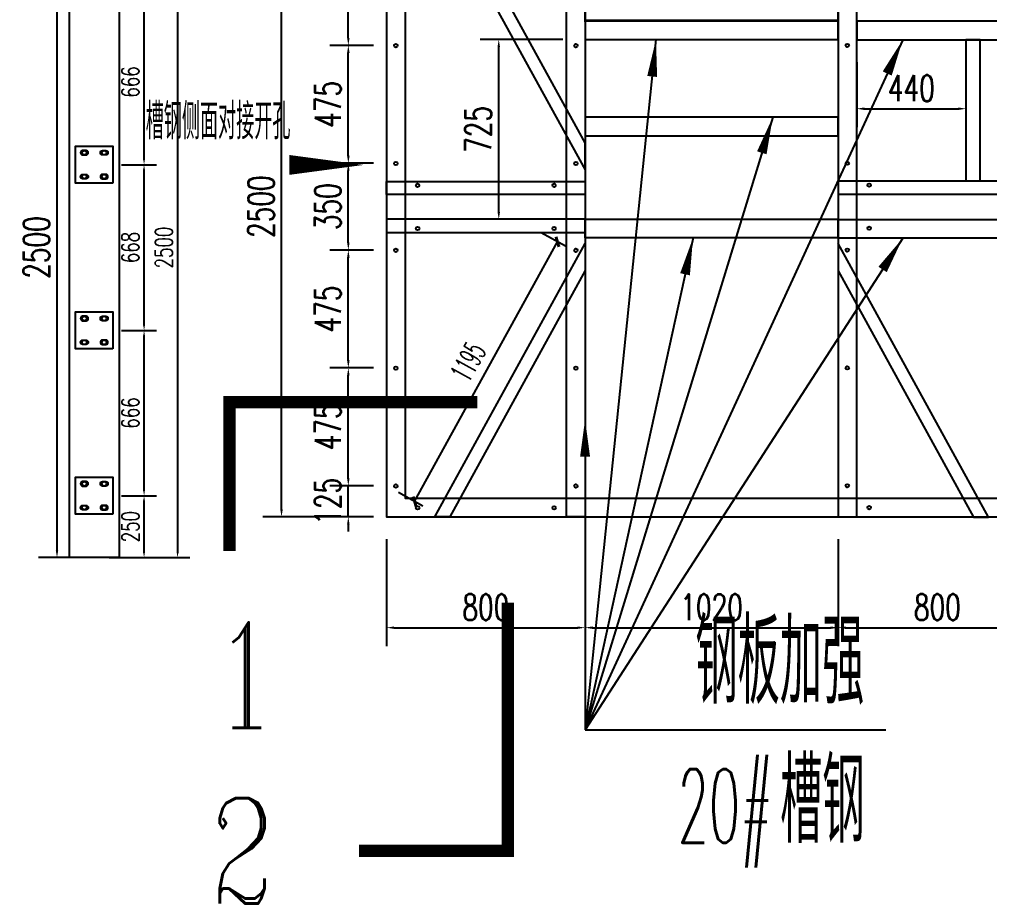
# Model space of a CAD drawing. Header units: millimetres. Extents: x -1443632 to -1307761, y 1430256 to 1527696.
# Drawn here: x -1385595 to -1381684, y 1469600 to 1473164 of the extents above; entities that cross this region are included whole.
import ezdxf

# ---------------------------------------------------------------- set-up
doc = ezdxf.new("R2010")
doc.units = ezdxf.units.MM
doc.header["$LTSCALE"] = 10
doc.layers.get('0').update_dxf_attribs({"linetype": 'CONTINUOUS'})
doc.layers.get('DEFPOINTS').update_dxf_attribs({"linetype": 'CONTINUOUS'})
for name, color, linetype in [('PUB_TEXT', 7, 'CONTINUOUS'), ('W-PLASTIC_RAILINGS塑木栏杆', 6, 'CONTINUOUS'), ('W-STEEL_FRAME钢架', 3, 'CONTINUOUS'), ('W-STEEL_KEEL钢龙骨', 5, 'CONTINUOUS')]:
    doc.layers.add(name, color=color, linetype=linetype)
doc.styles.add('_TCH_DIM', font='SIMPLEX.shx', dxfattribs={"width": 0.7, "bigfont": 'GBCBIG.shx'})
doc.styles.add('_TCH_DIM_T3', font='SIMPLEX.shx', dxfattribs={"width": 0.494118, "bigfont": 'GBCBIG.shx'})
doc.styles.add('_TCH_LABEL', font='COMPLEX', dxfattribs={"bigfont": 'GBCBIG'})
doc.styles.add('STANDARD_T3', font='simplex.shx', dxfattribs={"width": 0.7, "bigfont": 'gbcbig.shx'})
doc.dimstyles.new('_TCH_ARCH&&30', dxfattribs={"dimtxt": 89.25, "dimasz": 30, "dimexe": 75, "dimexo": 90, "dimgap": 37.875, "dimtad": 1, "dimdec": 0, "dimzin": 0, "dimdsep": 46, "dimtxsty": '_TCH_DIM_T3', "dimblk": 'ARCHTICK', "dimcen": 0.09, "dimclrt": 7, "dimazin": 2, "dimtfac": 1, "dimtdec": 0, "dimtix": 1, "dimtmove": 2, "dimatfit": 3, "dimfxl": 0, "dimtolj": 1, "dimtzin": 0, "dimarcsym": 0})
doc.dimstyles.new('W&&20', dxfattribs={"dimtxt": 70, "dimasz": 20, "dimexe": 50, "dimexo": 60, "dimgap": 20, "dimtad": 1, "dimdec": 0, "dimzin": 0, "dimdsep": 46, "dimtxsty": 'STANDARD_T3', "dimcen": 0.09, "dimclrd": 1, "dimclre": 1, "dimclrt": 7, "dimazin": 2, "dimtfac": 1, "dimtdec": 0, "dimtix": 1, "dimtmove": 2, "dimatfit": 3, "dimfxl": 0, "dimtolj": 1, "dimtzin": 0, "dimarcsym": 0})
doc.dimstyles.new('W&&30', dxfattribs={"dimtxt": 105, "dimasz": 30, "dimexe": 75, "dimexo": 90, "dimgap": 30, "dimtad": 1, "dimdec": 0, "dimzin": 0, "dimdsep": 46, "dimtxsty": 'STANDARD_T3', "dimcen": 0.09, "dimclrd": 1, "dimclre": 1, "dimclrt": 7, "dimazin": 2, "dimtfac": 1, "dimtdec": 0, "dimtix": 1, "dimtmove": 2, "dimatfit": 3, "dimfxl": 0, "dimtolj": 1, "dimtzin": 0, "dimarcsym": 0})

# ---------------------------------------------------------------- blocks, each defined once
blk = doc.blocks.new('*D138')
at = {"layer": 'DEFPOINTS', "color": 0, "transparency": 16777216}
for p in [(-1384269.1, 1471284.4), (-1384077.8, 1471284.4), (-1384077.9, 1471159.4)]:
    blk.add_point(p, dxfattribs=at)
at = {"layer": 'W-STEEL_FRAME钢架', "color": 1, "lineweight": -2, "transparency": 16777216}
for p, q in [((-1384269.1, 1471314.4), (-1384269.1, 1471344.4)), ((-1384167.8, 1471284.4), (-1384344.1, 1471284.4)), ((-1384269.1, 1471159.4), (-1384269.1, 1471284.4)), ((-1384167.9, 1471159.4), (-1384344.1, 1471159.4)), ((-1384269.1, 1471129.4), (-1384269.1, 1471099.4))]:
    blk.add_line(p, q, dxfattribs=at)
at = {"layer": 'W-STEEL_FRAME钢架', "color": 1, "transparency": 16777216}
for points in [[(-1384274.1, 1471314.4), (-1384264.1, 1471314.4), (-1384269.1, 1471284.4)], [(-1384274.1, 1471129.4), (-1384264.1, 1471129.4), (-1384269.1, 1471159.4)]]:
    blk.add_solid(points, dxfattribs=at)
at = {"layer": 'W-STEEL_FRAME钢架', "color": 7, "transparency": 16777216, "insert": (-1384351.6, 1471221.9), "char_height": 105, "attachment_point": 5, "rotation": 90, "style": 'STANDARD_T3'}
blk.add_mtext('\\A1;125', dxfattribs=at)
blk = doc.blocks.new('*D139')
at = {"layer": 'DEFPOINTS', "color": 0, "transparency": 16777216}
for p in [(-1384269.1, 1471759.4), (-1384077.8, 1471759.4), (-1384077.8, 1471284.4)]:
    blk.add_point(p, dxfattribs=at)
at = {"layer": 'W-STEEL_FRAME钢架', "color": 1, "lineweight": -2, "transparency": 16777216}
for p, q in [((-1384167.8, 1471759.4), (-1384344.1, 1471759.4)), ((-1384269.1, 1471314.4), (-1384269.1, 1471729.4)), ((-1384167.8, 1471284.4), (-1384344.1, 1471284.4))]:
    blk.add_line(p, q, dxfattribs=at)
at = {"layer": 'W-STEEL_FRAME钢架', "color": 1, "transparency": 16777216}
for points in [[(-1384274.1, 1471729.4), (-1384264.1, 1471729.4), (-1384269.1, 1471759.4)], [(-1384274.1, 1471314.4), (-1384264.1, 1471314.4), (-1384269.1, 1471284.4)]]:
    blk.add_solid(points, dxfattribs=at)
at = {"layer": 'W-STEEL_FRAME钢架', "color": 7, "transparency": 16777216, "insert": (-1384351.6, 1471521.9), "char_height": 105, "attachment_point": 5, "rotation": 90, "style": 'STANDARD_T3'}
blk.add_mtext('\\A1;475', dxfattribs=at)
blk = doc.blocks.new('*D140')
at = {"layer": 'DEFPOINTS', "color": 0, "transparency": 16777216}
for p in [(-1384269.1, 1472234.4), (-1384077.8, 1472234.4), (-1384077.8, 1471759.4)]:
    blk.add_point(p, dxfattribs=at)
at = {"layer": 'W-STEEL_FRAME钢架', "color": 1, "lineweight": -2, "transparency": 16777216}
for p, q in [((-1384167.8, 1472234.4), (-1384344.1, 1472234.4)), ((-1384269.1, 1471789.4), (-1384269.1, 1472204.4)), ((-1384167.8, 1471759.4), (-1384344.1, 1471759.4))]:
    blk.add_line(p, q, dxfattribs=at)
at = {"layer": 'W-STEEL_FRAME钢架', "color": 1, "transparency": 16777216}
for points in [[(-1384274.1, 1472204.4), (-1384264.1, 1472204.4), (-1384269.1, 1472234.4)], [(-1384274.1, 1471789.4), (-1384264.1, 1471789.4), (-1384269.1, 1471759.4)]]:
    blk.add_solid(points, dxfattribs=at)
at = {"layer": 'W-STEEL_FRAME钢架', "color": 7, "transparency": 16777216, "insert": (-1384351.6, 1471996.9), "char_height": 105, "attachment_point": 5, "rotation": 90, "style": 'STANDARD_T3'}
blk.add_mtext('\\A1;475', dxfattribs=at)
blk = doc.blocks.new('*D141')
at = {"layer": 'DEFPOINTS', "color": 0, "transparency": 16777216}
for p in [(-1384269.1, 1472584.4), (-1384077.8, 1472584.4), (-1384077.8, 1472234.4)]:
    blk.add_point(p, dxfattribs=at)
at = {"layer": 'W-STEEL_FRAME钢架', "color": 1, "lineweight": -2, "transparency": 16777216}
for p, q in [((-1384167.8, 1472584.4), (-1384344.1, 1472584.4)), ((-1384269.1, 1472264.4), (-1384269.1, 1472554.4)), ((-1384167.8, 1472234.4), (-1384344.1, 1472234.4))]:
    blk.add_line(p, q, dxfattribs=at)
at = {"layer": 'W-STEEL_FRAME钢架', "color": 1, "transparency": 16777216}
for points in [[(-1384274.1, 1472554.4), (-1384264.1, 1472554.4), (-1384269.1, 1472584.4)], [(-1384274.1, 1472264.4), (-1384264.1, 1472264.4), (-1384269.1, 1472234.4)]]:
    blk.add_solid(points, dxfattribs=at)
at = {"layer": 'W-STEEL_FRAME钢架', "color": 7, "transparency": 16777216, "insert": (-1384351.6, 1472409.4), "char_height": 105, "attachment_point": 5, "rotation": 90, "style": 'STANDARD_T3'}
blk.add_mtext('\\A1;350', dxfattribs=at)
blk = doc.blocks.new('*D142')
at = {"layer": 'DEFPOINTS', "color": 0, "transparency": 16777216}
for p in [(-1384269.1, 1473059.4), (-1384077.8, 1473059.4), (-1384077.8, 1472584.4)]:
    blk.add_point(p, dxfattribs=at)
at = {"layer": 'W-STEEL_FRAME钢架', "color": 1, "lineweight": -2, "transparency": 16777216}
for p, q in [((-1384167.8, 1473059.4), (-1384344.1, 1473059.4)), ((-1384269.1, 1472614.4), (-1384269.1, 1473029.4)), ((-1384167.8, 1472584.4), (-1384344.1, 1472584.4))]:
    blk.add_line(p, q, dxfattribs=at)
at = {"layer": 'W-STEEL_FRAME钢架', "color": 1, "transparency": 16777216}
for points in [[(-1384274.1, 1473029.4), (-1384264.1, 1473029.4), (-1384269.1, 1473059.4)], [(-1384274.1, 1472614.4), (-1384264.1, 1472614.4), (-1384269.1, 1472584.4)]]:
    blk.add_solid(points, dxfattribs=at)
at = {"layer": 'W-STEEL_FRAME钢架', "color": 7, "transparency": 16777216, "insert": (-1384351.6, 1472821.9), "char_height": 105, "attachment_point": 5, "rotation": 90, "style": 'STANDARD_T3'}
blk.add_mtext('\\A1;475', dxfattribs=at)
blk = doc.blocks.new('*D143')
at = {"layer": 'DEFPOINTS', "color": 0, "transparency": 16777216}
for p in [(-1384269.1, 1473534.4), (-1384077.8, 1473534.4), (-1384077.8, 1473059.4)]:
    blk.add_point(p, dxfattribs=at)
at = {"layer": 'W-STEEL_FRAME钢架', "color": 1, "lineweight": -2, "transparency": 16777216}
for p, q in [((-1384167.8, 1473534.4), (-1384344.1, 1473534.4)), ((-1384269.1, 1473089.4), (-1384269.1, 1473504.4)), ((-1384167.8, 1473059.4), (-1384344.1, 1473059.4))]:
    blk.add_line(p, q, dxfattribs=at)
at = {"layer": 'W-STEEL_FRAME钢架', "color": 1, "transparency": 16777216}
for points in [[(-1384274.1, 1473504.4), (-1384264.1, 1473504.4), (-1384269.1, 1473534.4)], [(-1384274.1, 1473089.4), (-1384264.1, 1473089.4), (-1384269.1, 1473059.4)]]:
    blk.add_solid(points, dxfattribs=at)
at = {"layer": 'W-STEEL_FRAME钢架', "color": 7, "transparency": 16777216, "insert": (-1384351.6, 1473296.9), "char_height": 105, "attachment_point": 5, "rotation": 90, "style": 'STANDARD_T3'}
blk.add_mtext('\\A1;475', dxfattribs=at)
blk = doc.blocks.new('*D145')
at = {"layer": 'DEFPOINTS', "color": 0, "transparency": 16777216}
for p in [(-1384538.3, 1473659.4), (-1384114.8, 1473659.4), (-1384114.8, 1471159.4)]:
    blk.add_point(p, dxfattribs=at)
at = {"layer": 'W-STEEL_FRAME钢架', "color": 1, "lineweight": -2, "transparency": 16777216}
for p, q in [((-1384204.8, 1473659.4), (-1384613.3, 1473659.4)), ((-1384538.3, 1471189.4), (-1384538.3, 1473629.4)), ((-1384204.8, 1471159.4), (-1384613.3, 1471159.4))]:
    blk.add_line(p, q, dxfattribs=at)
at = {"layer": 'W-STEEL_FRAME钢架', "color": 1, "transparency": 16777216}
for points in [[(-1384543.3, 1473629.4), (-1384533.3, 1473629.4), (-1384538.3, 1473659.4)], [(-1384543.3, 1471189.4), (-1384533.3, 1471189.4), (-1384538.3, 1471159.4)]]:
    blk.add_solid(points, dxfattribs=at)
at = {"layer": 'W-STEEL_FRAME钢架', "color": 7, "transparency": 16777216, "insert": (-1384620.8, 1472409.4), "char_height": 105, "attachment_point": 5, "rotation": 90, "style": 'STANDARD_T3'}
blk.add_mtext('\\A1;2500', dxfattribs=at)
blk = doc.blocks.new('*D152')
at = {"layer": 'DEFPOINTS', "color": 0, "transparency": 16777216}
for p in [(-1385207.8, 1473494.7), (-1385443.4, 1470994.7), (-1385207.8, 1470994.7)]:
    blk.add_point(p, dxfattribs=at)
at = {"layer": 'W-PLASTIC_RAILINGS塑木栏杆', "color": 1, "lineweight": -2, "transparency": 16777216}
for p, q in [((-1385297.8, 1473494.7), (-1385518.4, 1473494.7)), ((-1385443.4, 1473464.7), (-1385443.4, 1471024.7)), ((-1385297.8, 1470994.7), (-1385518.4, 1470994.7))]:
    blk.add_line(p, q, dxfattribs=at)
at = {"layer": 'W-PLASTIC_RAILINGS塑木栏杆', "color": 1, "transparency": 16777216}
for points in [[(-1385448.4, 1473464.7), (-1385438.4, 1473464.7), (-1385443.4, 1473494.7)], [(-1385448.4, 1471024.7), (-1385438.4, 1471024.7), (-1385443.4, 1470994.7)]]:
    blk.add_solid(points, dxfattribs=at)
at = {"layer": 'W-PLASTIC_RAILINGS塑木栏杆', "color": 7, "transparency": 16777216, "insert": (-1385525.9, 1472244.7), "char_height": 105, "attachment_point": 5, "rotation": 90, "style": 'STANDARD_T3'}
blk.add_mtext('\\A1;2500', dxfattribs=at)
blk = doc.blocks.new('*D243')
at = {"layer": 'DEFPOINTS', "color": 0, "transparency": 16777216}
for p in [(-1385243.1, 1471244.4), (-1385092.3, 1471244.4), (-1385293.1, 1470994.7)]:
    blk.add_point(p, dxfattribs=at)
at = {"layer": 'W-PLASTIC_RAILINGS塑木栏杆', "color": 1, "lineweight": -2, "transparency": 16777216}
for p, q in [((-1385183.1, 1471244.4), (-1385042.3, 1471244.4)), ((-1385092.3, 1471014.7), (-1385092.3, 1471224.4)), ((-1385233.1, 1470994.7), (-1385042.3, 1470994.7))]:
    blk.add_line(p, q, dxfattribs=at)
at = {"layer": 'W-PLASTIC_RAILINGS塑木栏杆', "color": 1, "transparency": 16777216}
for points in [[(-1385095.7, 1471224.4), (-1385089, 1471224.4), (-1385092.3, 1471244.4)], [(-1385095.7, 1471014.7), (-1385089, 1471014.7), (-1385092.3, 1470994.7)]]:
    blk.add_solid(points, dxfattribs=at)
at = {"layer": 'W-PLASTIC_RAILINGS塑木栏杆', "color": 7, "transparency": 16777216, "insert": (-1385147.3, 1471119.5), "char_height": 70, "attachment_point": 5, "rotation": 90, "style": 'STANDARD_T3'}
blk.add_mtext('\\A1;250', dxfattribs=at)
blk = doc.blocks.new('*D153')
at = {"layer": 'DEFPOINTS', "color": 0, "transparency": 16777216}
for p in [(-1385243.1, 1471910.7), (-1385092.3, 1471910.7), (-1385243.1, 1471244.4)]:
    blk.add_point(p, dxfattribs=at)
at = {"layer": 'W-PLASTIC_RAILINGS塑木栏杆', "color": 1, "lineweight": -2, "transparency": 16777216}
for p, q in [((-1385183.1, 1471910.7), (-1385042.3, 1471910.7)), ((-1385092.3, 1471264.4), (-1385092.3, 1471890.7)), ((-1385183.1, 1471244.4), (-1385042.3, 1471244.4))]:
    blk.add_line(p, q, dxfattribs=at)
at = {"layer": 'W-PLASTIC_RAILINGS塑木栏杆', "color": 1, "transparency": 16777216}
for points in [[(-1385095.7, 1471890.7), (-1385089, 1471890.7), (-1385092.3, 1471910.7)], [(-1385095.7, 1471264.4), (-1385089, 1471264.4), (-1385092.3, 1471244.4)]]:
    blk.add_solid(points, dxfattribs=at)
at = {"layer": 'W-PLASTIC_RAILINGS塑木栏杆', "color": 7, "transparency": 16777216, "insert": (-1385147.3, 1471577.5), "char_height": 70, "attachment_point": 5, "rotation": 90, "style": 'STANDARD_T3'}
blk.add_mtext('\\A1;666', dxfattribs=at)
blk = doc.blocks.new('*D154')
at = {"layer": 'DEFPOINTS', "color": 0, "transparency": 16777216}
for p in [(-1385243.1, 1472578.7), (-1385092.3, 1472578.7), (-1385243.1, 1471910.7)]:
    blk.add_point(p, dxfattribs=at)
at = {"layer": 'W-PLASTIC_RAILINGS塑木栏杆', "color": 1, "lineweight": -2, "transparency": 16777216}
for p, q in [((-1385183.1, 1472578.7), (-1385042.3, 1472578.7)), ((-1385092.3, 1471930.7), (-1385092.3, 1472558.7)), ((-1385183.1, 1471910.7), (-1385042.3, 1471910.7))]:
    blk.add_line(p, q, dxfattribs=at)
at = {"layer": 'W-PLASTIC_RAILINGS塑木栏杆', "color": 1, "transparency": 16777216}
for points in [[(-1385095.7, 1472558.7), (-1385089, 1472558.7), (-1385092.3, 1472578.7)], [(-1385095.7, 1471930.7), (-1385089, 1471930.7), (-1385092.3, 1471910.7)]]:
    blk.add_solid(points, dxfattribs=at)
at = {"layer": 'W-PLASTIC_RAILINGS塑木栏杆', "color": 7, "transparency": 16777216, "insert": (-1385147.3, 1472244.7), "char_height": 70, "attachment_point": 5, "rotation": 90, "style": 'STANDARD_T3'}
blk.add_mtext('\\A1;668', dxfattribs=at)
blk = doc.blocks.new('*D156')
at = {"layer": 'DEFPOINTS', "color": 0, "transparency": 16777216}
for p in [(-1385193.1, 1473494.7), (-1385193.1, 1470994.7), (-1384957.5, 1470994.7)]:
    blk.add_point(p, dxfattribs=at)
at = {"layer": 'W-PLASTIC_RAILINGS塑木栏杆', "color": 1, "lineweight": -2, "transparency": 16777216}
for p, q in [((-1385133.1, 1473494.7), (-1384907.5, 1473494.7)), ((-1384957.5, 1473474.7), (-1384957.5, 1471014.7)), ((-1385133.1, 1470994.7), (-1384907.5, 1470994.7))]:
    blk.add_line(p, q, dxfattribs=at)
at = {"layer": 'W-PLASTIC_RAILINGS塑木栏杆', "color": 1, "transparency": 16777216}
for points in [[(-1384960.8, 1473474.7), (-1384954.1, 1473474.7), (-1384957.5, 1473494.7)], [(-1384960.8, 1471014.7), (-1384954.1, 1471014.7), (-1384957.5, 1470994.7)]]:
    blk.add_solid(points, dxfattribs=at)
at = {"layer": 'W-PLASTIC_RAILINGS塑木栏杆', "color": 7, "transparency": 16777216, "insert": (-1385012.5, 1472244.7), "char_height": 70, "attachment_point": 5, "rotation": 90, "style": 'STANDARD_T3'}
blk.add_mtext('\\A1;2500', dxfattribs=at)
blk = doc.blocks.new('*D157')
at = {"layer": 'DEFPOINTS', "color": 0, "transparency": 16777216}
for p in [(-1385243.1, 1473245), (-1385092.3, 1473245), (-1385243.1, 1472578.7)]:
    blk.add_point(p, dxfattribs=at)
at = {"layer": 'W-PLASTIC_RAILINGS塑木栏杆', "color": 1, "lineweight": -2, "transparency": 16777216}
for p, q in [((-1385183.1, 1473245), (-1385042.3, 1473245)), ((-1385092.3, 1472598.7), (-1385092.3, 1473225)), ((-1385183.1, 1472578.7), (-1385042.3, 1472578.7))]:
    blk.add_line(p, q, dxfattribs=at)
at = {"layer": 'W-PLASTIC_RAILINGS塑木栏杆', "color": 1, "transparency": 16777216}
for points in [[(-1385095.7, 1473225), (-1385089, 1473225), (-1385092.3, 1473245)], [(-1385095.7, 1472598.7), (-1385089, 1472598.7), (-1385092.3, 1472578.7)]]:
    blk.add_solid(points, dxfattribs=at)
at = {"layer": 'W-PLASTIC_RAILINGS塑木栏杆', "color": 7, "transparency": 16777216, "insert": (-1385147.3, 1472911.9), "char_height": 70, "attachment_point": 5, "rotation": 90, "style": 'STANDARD_T3'}
blk.add_mtext('\\A1;666', dxfattribs=at)
blk = doc.blocks.new('*D268')
at = {"color": 1, "lineweight": -2, "transparency": 16777216}
for p, q in [((-1383404.8, 1473083.4), (-1383737.7, 1473083.4)), ((-1383662.7, 1472388.4), (-1383662.7, 1473053.4)), ((-1383404.8, 1472358.4), (-1383737.7, 1472358.4))]:
    blk.add_line(p, q, dxfattribs=at)
at = {"color": 1, "transparency": 16777216}
for points in [[(-1383667.7, 1473053.4), (-1383657.7, 1473053.4), (-1383662.7, 1473083.4)], [(-1383667.7, 1472388.4), (-1383657.7, 1472388.4), (-1383662.7, 1472358.4)]]:
    blk.add_solid(points, dxfattribs=at)
at = {"layer": 'DEFPOINTS', "color": 0, "transparency": 16777216}
for p in [(-1383662.7, 1473083.4), (-1383314.8, 1473083.4), (-1383314.8, 1472358.4)]:
    blk.add_point(p, dxfattribs=at)
at = {"color": 7, "transparency": 16777216, "insert": (-1383745.2, 1472720.9), "char_height": 105, "attachment_point": 5, "rotation": 90, "style": 'STANDARD_T3'}
blk.add_mtext('\\A1;725', dxfattribs=at)
blk = doc.blocks.new('*D269')
at = {"color": 1, "lineweight": -2, "transparency": 16777216}
for p, q in [((-1382219.8, 1472992.4), (-1382219.8, 1472729.2)), ((-1381779.7, 1472992.4), (-1381779.7, 1472729.2)), ((-1382189.8, 1472804.2), (-1381809.7, 1472804.2))]:
    blk.add_line(p, q, dxfattribs=at)
at = {"color": 1, "transparency": 16777216}
for points in [[(-1382189.8, 1472809.2), (-1382189.8, 1472799.2), (-1382219.8, 1472804.2)], [(-1381809.7, 1472809.2), (-1381809.7, 1472799.2), (-1381779.7, 1472804.2)]]:
    blk.add_solid(points, dxfattribs=at)
at = {"layer": 'DEFPOINTS', "color": 0, "transparency": 16777216}
for p in [(-1382219.8, 1473082.4), (-1381779.7, 1473082.4), (-1381779.7, 1472804.2)]:
    blk.add_point(p, dxfattribs=at)
at = {"color": 7, "transparency": 16777216, "insert": (-1381999.7, 1472886.7), "char_height": 105, "attachment_point": 5, "style": 'STANDARD_T3'}
blk.add_mtext('\\A1;440', dxfattribs=at)
blk = doc.blocks.new('*D409')
at = {"color": 1, "lineweight": -2, "transparency": 16777216}
for p, q in [((-1384114.8, 1471069.4), (-1384114.8, 1470637.4)), ((-1383314.8, 1471069.4), (-1383314.8, 1470637.4)), ((-1384084.8, 1470712.4), (-1383344.8, 1470712.4))]:
    blk.add_line(p, q, dxfattribs=at)
at = {"color": 1, "transparency": 16777216}
for points in [[(-1384084.8, 1470717.4), (-1384084.8, 1470707.4), (-1384114.8, 1470712.4)], [(-1383344.8, 1470717.4), (-1383344.8, 1470707.4), (-1383314.8, 1470712.4)]]:
    blk.add_solid(points, dxfattribs=at)
at = {"layer": 'DEFPOINTS', "color": 0, "transparency": 16777216}
for p in [(-1384114.8, 1471159.4), (-1383314.8, 1471159.4), (-1383314.8, 1470712.4)]:
    blk.add_point(p, dxfattribs=at)
at = {"color": 7, "transparency": 16777216, "insert": (-1383714.8, 1470794.9), "char_height": 105, "attachment_point": 5, "style": 'STANDARD_T3'}
blk.add_mtext('\\A1;800', dxfattribs=at)
blk = doc.blocks.new('*D410')
at = {"color": 1, "lineweight": -2, "transparency": 16777216}
for p, q in [((-1383314.8, 1471069.4), (-1383314.8, 1470637.4)), ((-1382294.8, 1471069.4), (-1382294.8, 1470637.4)), ((-1383284.8, 1470712.4), (-1382324.8, 1470712.4))]:
    blk.add_line(p, q, dxfattribs=at)
at = {"color": 1, "transparency": 16777216}
for points in [[(-1383284.8, 1470717.4), (-1383284.8, 1470707.4), (-1383314.8, 1470712.4)], [(-1382324.8, 1470717.4), (-1382324.8, 1470707.4), (-1382294.8, 1470712.4)]]:
    blk.add_solid(points, dxfattribs=at)
at = {"layer": 'DEFPOINTS', "color": 0, "transparency": 16777216}
for p in [(-1383314.8, 1471159.4), (-1382294.8, 1471159.4), (-1382294.8, 1470712.4)]:
    blk.add_point(p, dxfattribs=at)
at = {"color": 7, "transparency": 16777216, "insert": (-1382804.8, 1470794.9), "char_height": 105, "attachment_point": 5, "style": 'STANDARD_T3'}
blk.add_mtext('\\A1;1020', dxfattribs=at)
blk = doc.blocks.new('*D411')
at = {"color": 1, "lineweight": -2, "transparency": 16777216}
for p, q in [((-1382294.8, 1471069.4), (-1382294.8, 1470637.4)), ((-1381494.8, 1471069.4), (-1381494.8, 1470637.4)), ((-1382264.8, 1470712.4), (-1381524.8, 1470712.4))]:
    blk.add_line(p, q, dxfattribs=at)
at = {"color": 1, "transparency": 16777216}
for points in [[(-1382264.8, 1470717.4), (-1382264.8, 1470707.4), (-1382294.8, 1470712.4)], [(-1381524.8, 1470717.4), (-1381524.8, 1470707.4), (-1381494.8, 1470712.4)]]:
    blk.add_solid(points, dxfattribs=at)
at = {"layer": 'DEFPOINTS', "color": 0, "transparency": 16777216}
for p in [(-1382294.8, 1471159.4), (-1381494.8, 1471159.4), (-1381494.8, 1470712.4)]:
    blk.add_point(p, dxfattribs=at)
at = {"color": 7, "transparency": 16777216, "insert": (-1381894.8, 1470794.9), "char_height": 105, "attachment_point": 5, "style": 'STANDARD_T3'}
blk.add_mtext('\\A1;800', dxfattribs=at)
blk = doc.blocks.new('_ARCHTICK')
at = {"color": 0, "linetype": 'ByBlock', "const_width": 0.4}
blk.add_lwpolyline([(-0.5, -0.5), (0.5, 0.5)], dxfattribs=at)
blk = doc.blocks.new('*D945')
at = {"color": 0, "lineweight": -2, "transparency": 16777216}
for p, q in [((-1383393.7, 1472249.9), (-1383491.8, 1472303.8)), ((-1384001.7, 1471220.6), (-1383426.1, 1472267.7)), ((-1383969.3, 1471202.8), (-1384067.5, 1471256.7))]:
    blk.add_line(p, q, dxfattribs=at)
at = {"layer": 'DEFPOINTS', "color": 0, "transparency": 16777216}
for p in [(-1383426.1, 1472267.7), (-1383314.8, 1472206.5), (-1383890.4, 1471159.4)]:
    blk.add_point(p, dxfattribs=at)
at = {"color": 0, "lineweight": -2, "transparency": 16777216, "xscale": 30, "yscale": 30, "zscale": 30}
for p, rotation in [((-1383426.1, 1472267.7), 61.19985934645646), ((-1384001.7, 1471220.6), 241.1998593464565)]:
    blk.add_blockref('_ARCHTICK', p, dxfattribs=dict(at, rotation=rotation))
at = {"color": 7, "transparency": 16777216, "insert": (-1383786.2, 1471783.9), "char_height": 89.25, "attachment_point": 5, "rotation": 61.1999, "style": '_TCH_DIM_T3'}
blk.add_mtext('\\A1;1195', dxfattribs=at)

msp = doc.modelspace()

# ---------------------------------------------------------------- linework, layer by layer
at = {"color": 3}
for p, q in [((-1383029, 1473083.4), (-1383314.8, 1470300.2)), ((-1382034.3, 1473082.4), (-1383314.8, 1470300.2)), ((-1382558.4, 1472769.9), (-1383314.8, 1470300.2)), ((-1382879.8, 1472283.4), (-1383314.8, 1470300.2)), ((-1382034.3, 1472282.4), (-1383314.8, 1470300.2)), ((-1383314.8, 1471551.7), (-1383314.8, 1470300.2)), ((-1383314.8, 1470300.2), (-1382103.1, 1470300.2))]:
    msp.add_line(p, q, dxfattribs=at)
for points in [[(-1383029, 1473083.4, 0, 40, 0), (-1383044.3, 1472934.2, 0, 0, 0)], [(-1382034.3, 1473082.4, 0, 40, 0), (-1382097, 1472946.2, 0, 0, 0)], [(-1382558.4, 1472769.9, 0, 40, 0), (-1382602.4, 1472626.5, 0, 0, 0)], [(-1382879.8, 1472283.4, 0, 40, 0), (-1382911.9, 1472136.9, 0, 0, 0)], [(-1382034.3, 1472282.4, 0, 40, 0), (-1382115.7, 1472156.4, 0, 0, 0)], [(-1383314.8, 1471551.7, 0, 40, 0), (-1383314.8, 1471401.7, 0, 0, 0)]]:
    msp.add_lwpolyline(points, format="xyseb", dxfattribs=at)
for points in [[(-1385218.1, 1472503.7), (-1385368.1, 1472503.7), (-1385368.1, 1472653.7), (-1385218.1, 1472653.7)], [(-1385218.1, 1471835.7), (-1385368.1, 1471835.7), (-1385368.1, 1471985.7), (-1385218.1, 1471985.7)], [(-1385218.1, 1471169.4), (-1385368.1, 1471169.4), (-1385368.1, 1471319.4), (-1385218.1, 1471319.4)]]:
    msp.add_lwpolyline(points, close=True)
for points in [[(-1385326.1, 1472617.7, 0.945986), (-1385326.1, 1472635.7), (-1385340.1, 1472635.7, 0.892056), (-1385340.1, 1472617.7)], [(-1385260.1, 1472617.7, -0.945986), (-1385260.1, 1472635.7), (-1385246.1, 1472635.7, -0.892056), (-1385246.1, 1472617.7)], [(-1385326.1, 1472539.7, -0.945986), (-1385326.1, 1472521.7), (-1385340.1, 1472521.7, -0.892056), (-1385340.1, 1472539.7)], [(-1385260.1, 1472539.7, 0.945986), (-1385260.1, 1472521.7), (-1385246.1, 1472521.7, 0.892056), (-1385246.1, 1472539.7)], [(-1385326.1, 1471949.7, 0.945986), (-1385326.1, 1471967.7), (-1385340.1, 1471967.7, 0.892056), (-1385340.1, 1471949.7)], [(-1385260.1, 1471949.7, -0.945986), (-1385260.1, 1471967.7), (-1385246.1, 1471967.7, -0.892056), (-1385246.1, 1471949.7)], [(-1385326.1, 1471871.7, -0.945986), (-1385326.1, 1471853.7), (-1385340.1, 1471853.7, -0.892056), (-1385340.1, 1471871.7)], [(-1385260.1, 1471871.7, 0.945986), (-1385260.1, 1471853.7), (-1385246.1, 1471853.7, 0.892056), (-1385246.1, 1471871.7)], [(-1385326.1, 1471283.4, 0.945986), (-1385326.1, 1471301.4), (-1385340.1, 1471301.4, 0.892056), (-1385340.1, 1471283.4)], [(-1385260.1, 1471283.4, -0.945986), (-1385260.1, 1471301.4), (-1385246.1, 1471301.4, -0.892056), (-1385246.1, 1471283.4)], [(-1385326.1, 1471205.4, -0.945986), (-1385326.1, 1471187.4), (-1385340.1, 1471187.4, -0.892056), (-1385340.1, 1471205.4)], [(-1385260.1, 1471205.4, 0.945986), (-1385260.1, 1471187.4), (-1385246.1, 1471187.4, 0.892056), (-1385246.1, 1471205.4)]]:
    msp.add_lwpolyline(points, format="xyb", close=True, dxfattribs=at)
at = {"color": 3, "const_width": 50}
for points in [[(-1384748.5, 1471021.1), (-1384748.5, 1471621.1), (-1383748.5, 1471621.1)], [(-1383626, 1470812.7), (-1383626, 1469812.7), (-1384226, 1469812.7)]]:
    msp.add_lwpolyline(points, dxfattribs=at)
at = {"color": 2}
for centre in [(-1385333.1, 1472626.7), (-1385253.1, 1472626.7), (-1385333.1, 1472530.7), (-1385253.1, 1472530.7), (-1385333.1, 1471958.7), (-1385253.1, 1471958.7), (-1385333.1, 1471862.7), (-1385253.1, 1471862.7), (-1385333.1, 1471292.4), (-1385253.1, 1471292.4), (-1385333.1, 1471196.4), (-1385253.1, 1471196.4)]:
    msp.add_circle(centre, 9, dxfattribs=at)
at = {"layer": 'W-PLASTIC_RAILINGS塑木栏杆'}
msp.add_lwpolyline([(-1385194.8, 1472577.7, 0, 0, 0), (-1385194.8, 1472577.7, 0, 0, 0), (-1385194.8, 1472577.7, 0, 0, 0), (-1384206.8, 1472577.7, 0, 80, 0), (-1384506.8, 1472577.7, 0, 0, 0)], format="xyseb", dxfattribs=at)
at = {"layer": 'W-STEEL_FRAME钢架', "color": 4}
for points in [[(-1374214.8, 1473659.4), (-1384114.8, 1473659.4), (-1384114.8, 1471159.4), (-1374214.8, 1471159.4)], [(-1383314.8, 1471159.4), (-1383389.8, 1471159.4), (-1383389.8, 1473659.4), (-1383314.8, 1473659.4)], [(-1382294.8, 1471159.4), (-1382219.8, 1471159.4), (-1382219.8, 1473659.4), (-1382294.8, 1473659.4)], [(-1374289.8, 1473584.4), (-1384039.8, 1473584.4), (-1384039.8, 1471234.4), (-1374289.8, 1471234.4)], [(-1385193.1, 1470994.7), (-1385393.1, 1470994.7), (-1385393.1, 1473494.7), (-1385193.1, 1473494.7)], [(-1383314.8, 1473083.4), (-1382294.8, 1473083.4), (-1382294.8, 1473158.4), (-1383314.8, 1473158.4)], [(-1382219.8, 1473082.4), (-1381494.8, 1473082.4), (-1381494.8, 1473157.4), (-1382219.8, 1473157.4)], [(-1383314.8, 1472694.9), (-1382294.8, 1472694.9), (-1382294.8, 1472769.9), (-1383314.8, 1472769.9)], [(-1383314.8, 1472358.4), (-1382294.8, 1472358.4), (-1382294.8, 1472283.4), (-1383314.8, 1472283.4)], [(-1382294.8, 1472357.4), (-1381494.8, 1472357.4), (-1381494.8, 1472282.4), (-1382294.8, 1472282.4)]]:
    msp.add_lwpolyline(points, close=True, dxfattribs=at)
at = {"layer": 'W-STEEL_FRAME钢架', "color": 6}
for points in [[(-1383920.7, 1473659.4), (-1383314.8, 1472557.3), (-1383314.8, 1472667.3), (-1383860.2, 1473659.4)], [(-1383920.7, 1471159.4), (-1383314.8, 1472261.5), (-1383314.8, 1472151.5), (-1383860.2, 1471159.4)], [(-1381688.9, 1471158.4), (-1382294.8, 1472260.5), (-1382294.8, 1472150.5), (-1381749.4, 1471158.4)]]:
    msp.add_lwpolyline(points, close=True, dxfattribs=at)
at = {"layer": 'W-STEEL_FRAME钢架'}
for points in [[(-1381779.7, 1472513.4), (-1381721.7, 1472513.4), (-1381721.7, 1473082.4), (-1381779.7, 1473082.4)], [(-1383314.8, 1472458.4), (-1384114.8, 1472458.4), (-1384114.8, 1472511.4), (-1383314.8, 1472511.4)], [(-1382294.8, 1472459.4), (-1381494.8, 1472459.4), (-1381494.8, 1472512.4), (-1382294.8, 1472512.4)], [(-1383314.8, 1472358.4), (-1384114.8, 1472358.4), (-1384114.8, 1472305.4), (-1383314.8, 1472305.4)]]:
    msp.add_lwpolyline(points, close=True, dxfattribs=at)
for centre in [(-1384077.8, 1473058.4), (-1383351.8, 1473058.4), (-1382257.8, 1473059.4), (-1384077.8, 1472583.4), (-1383351.8, 1472583.4), (-1382257.8, 1472584.4), (-1383989.8, 1472495.4), (-1383439.8, 1472495.4), (-1382169.8, 1472496.4), (-1383989.8, 1472321.4), (-1383439.8, 1472321.4), (-1382169.8, 1472322.4), (-1384077.8, 1472233.4), (-1383351.8, 1472233.4), (-1382257.8, 1472234.4), (-1384077.8, 1471758.4), (-1383351.8, 1471758.4), (-1382257.8, 1471759.4), (-1384077.8, 1471283.4), (-1383351.8, 1471283.4), (-1382257.8, 1471284.4), (-1383989.8, 1471195.4), (-1383439.8, 1471195.4), (-1382169.8, 1471196.4)]:
    msp.add_circle(centre, 7, dxfattribs=at)
at = {"layer": 'W-STEEL_KEEL钢龙骨', "color": 1, "const_width": 10}
msp.add_lwpolyline([(-1383314.8, 1473159.4), (-1382294.8, 1473159.4), (-1382294.8, 1473259.4), (-1383314.8, 1473259.4)], close=True, dxfattribs=at)

# ---------------------------------------------------------------- texts
at = {"layer": 'PUB_TEXT', "color": 7}
for s, height, style, width, p in [('槽钢侧面对接开孔', 144.68, '_TCH_DIM', 0.7, (-1385085.7, 1472680.7)), ('钢板加强', 337.59, '_TCH_DIM', 0.7, (-1382870.1, 1470405.2)), ('1', 425, '_TCH_LABEL', 0.705882, (-1384812.8, 1470308.6)), ('20#', 297.5, '_TCH_DIM', 0.494118, (-1382941.7, 1469845.2)), ('槽钢', 337.59, '_TCH_DIM', 0.7, (-1382528.7, 1469845.2)), ('2', 425, '_TCH_LABEL', 0.705882, (-1384826, 1469600.2))]:
    msp.add_text(s, height=height, dxfattribs=dict(at, style=style, width=width)).set_placement(p)

# ---------------------------------------------------------------- dimensions: what is measured, and where the dimension line sits
dim = msp.add_linear_dim(base=(-1383662.7, 1473083.4), p1=(-1383314.8, 1472358.4), p2=(-1383314.8, 1473083.4), angle=90, dimstyle='W&&30')
dim.commit()
dim.dimension.update_dxf_attribs({"geometry": '*D268', "text_midpoint": (-1383745.2, 1472720.9)})
dim = msp.add_linear_dim(base=(-1381779.7, 1472804.2), p1=(-1382219.8, 1473082.4), p2=(-1381779.7, 1473082.4), dimstyle='W&&30')
dim.commit()
dim.dimension.update_dxf_attribs({"geometry": '*D269', "text_midpoint": (-1381999.7, 1472886.7)})
at = {"color": 1}
dim = msp.add_aligned_dim(p1=(-1383890.4, 1471159.4), p2=(-1383314.8, 1472206.5), distance=127, dimstyle='_TCH_ARCH&&30', dxfattribs=at)
dim.commit()
dim.dimension.update_dxf_attribs({"geometry": '*D945', "text_midpoint": (-1383786.2, 1471783.9)})
at = {"color": 3}
for base, p1, p2, picture, middle in [((-1383314.8, 1470712.4), (-1384114.8, 1471159.4), (-1383314.8, 1471159.4), '*D409', (-1383714.8, 1470794.9)), ((-1382294.8, 1470712.4), (-1383314.8, 1471159.4), (-1382294.8, 1471159.4), '*D410', (-1382804.8, 1470794.9)), ((-1381494.8, 1470712.4), (-1382294.8, 1471159.4), (-1381494.8, 1471159.4), '*D411', (-1381894.8, 1470794.9))]:
    dim = msp.add_linear_dim(base=base, p1=p1, p2=p2, dimstyle='W&&30', dxfattribs=at)
    dim.commit()
    dim.dimension.update_dxf_attribs({"geometry": picture, "text_midpoint": middle})
at = {"layer": 'W-PLASTIC_RAILINGS塑木栏杆'}
for base, p1, p2, dimstyle, picture, middle in [((-1385443.4, 1470994.7), (-1385207.8, 1473494.7), (-1385207.8, 1470994.7), 'W&&30', '*D152', (-1385525.9, 1472244.7)), ((-1384957.5, 1470994.7), (-1385193.1, 1473494.7), (-1385193.1, 1470994.7), 'W&&20', '*D156', (-1385012.5, 1472244.7)), ((-1385092.3, 1473245), (-1385243.1, 1472578.7), (-1385243.1, 1473245), 'W&&20', '*D157', (-1385147.3, 1472911.9)), ((-1385092.3, 1472578.7), (-1385243.1, 1471910.7), (-1385243.1, 1472578.7), 'W&&20', '*D154', (-1385147.3, 1472244.7)), ((-1385092.3, 1471910.7), (-1385243.1, 1471244.4), (-1385243.1, 1471910.7), 'W&&20', '*D153', (-1385147.3, 1471577.5)), ((-1385092.3, 1471244.4), (-1385293.1, 1470994.7), (-1385243.1, 1471244.4), 'W&&20', '*D243', (-1385147.3, 1471119.5))]:
    dim = msp.add_linear_dim(base=base, p1=p1, p2=p2, angle=90, dimstyle=dimstyle, dxfattribs=at)
    dim.commit()
    dim.dimension.update_dxf_attribs({"geometry": picture, "text_midpoint": middle})
at = {"layer": 'W-STEEL_FRAME钢架'}
for base, p1, p2, picture, middle in [((-1384538.3, 1473659.4), (-1384114.8, 1471159.4), (-1384114.8, 1473659.4), '*D145', (-1384620.8, 1472409.4)), ((-1384269.1, 1473534.4), (-1384077.8, 1473059.4), (-1384077.8, 1473534.4), '*D143', (-1384351.6, 1473296.9)), ((-1384269.1, 1473059.4), (-1384077.8, 1472584.4), (-1384077.8, 1473059.4), '*D142', (-1384351.6, 1472821.9)), ((-1384269.1, 1472584.4), (-1384077.8, 1472234.4), (-1384077.8, 1472584.4), '*D141', (-1384351.6, 1472409.4)), ((-1384269.1, 1472234.4), (-1384077.8, 1471759.4), (-1384077.8, 1472234.4), '*D140', (-1384351.6, 1471996.9)), ((-1384269.1, 1471759.4), (-1384077.8, 1471284.4), (-1384077.8, 1471759.4), '*D139', (-1384351.6, 1471521.9)), ((-1384269.1, 1471284.4), (-1384077.9, 1471159.4), (-1384077.8, 1471284.4), '*D138', (-1384351.6, 1471221.9))]:
    dim = msp.add_linear_dim(base=base, p1=p1, p2=p2, angle=90, dimstyle='W&&30', dxfattribs=at)
    dim.commit()
    dim.dimension.update_dxf_attribs({"geometry": picture, "text_midpoint": middle})

doc.saveas('drawing.dxf')
